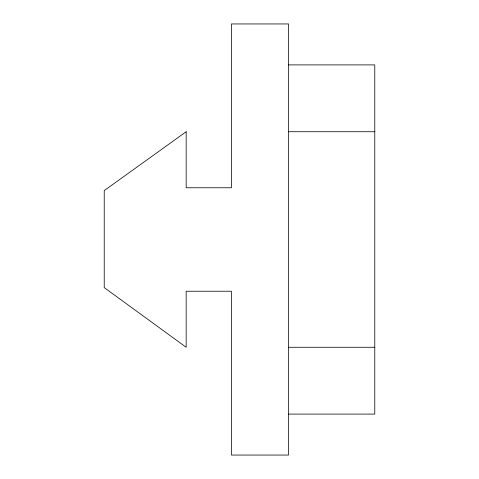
<?xml version="1.0" encoding="UTF-8"?>
<svg xmlns="http://www.w3.org/2000/svg" width="479" height="479" viewBox="0 0 479 479"><rect width="100%" height="100%" fill="white"/><g stroke="black" fill="none" stroke-linecap="round" stroke-linejoin="round"><path stroke-width="0.72" d="M288.556 64.904L374.776 64.904L374.776 414.096L288.556 414.096M288.556 131.725L374.776 131.725M288.556 347.275L374.776 347.275M186.169 131.725L104.224 190.594L104.224 287.592L186.169 347.275L186.169 291.232L231.435 291.232L231.435 455.05L288.556 455.05L288.556 23.95L231.435 23.95L231.435 187.768L186.169 187.768L186.169 131.725"/></g></svg>
